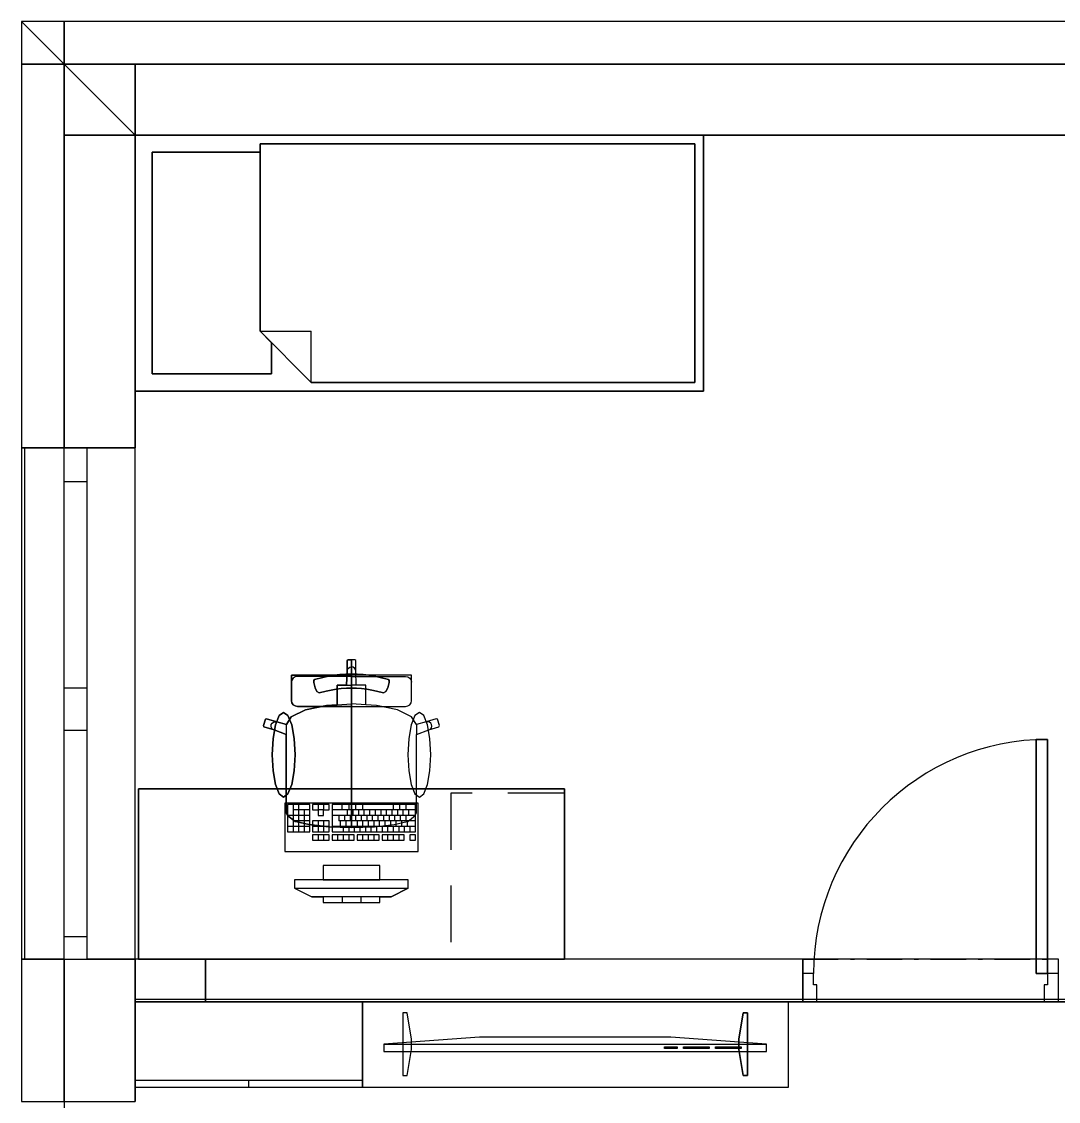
# Model space of a CAD drawing. Header units: millimetres. Extents: x 708 to 14408, y 354 to 8005.
# Drawn here: x 708 to 4358, y 4205 to 8005 of the extents above; entities that cross this region are included whole.
import ezdxf

# ---------------------------------------------------------------- set-up
doc = ezdxf.new("R2010")
doc.units = ezdxf.units.MM
doc.set_wipeout_variables(frame=1)
for name, pattern in [('Bodkočiarkovaná M', [225, 125, -42.5, 15, -42.5]), ('Wipeout_Contour', [1000, 0, -1000]), ('Čiarkovaná', [325, 200, -125])]:
    doc.linetypes.add(name, pattern=pattern)
for name, color, linetype in [('Interiér - nábytok', 252, 'Continuous'), ('Konstrukce – Dělicí čáry vrstev', 252, 'Continuous'), ('Konštrukcie - vodorovné nosné', 252, 'Continuous'), ('Konštrukcie - zvislé nosné', 252, 'Continuous'), ('Otvory – Dveře', 252, 'Continuous'), ('Otvory – Okna', 252, 'Continuous'), ('Výplně - Povrchové', 252, 'Continuous'), ('Výplně – Řezové', 252, 'Continuous'), ('zaklady', 252, 'Continuous')]:
    doc.layers.add(name, color=color, linetype=linetype)

msp = doc.modelspace()

# ---------------------------------------------------------------- linework, layer by layer
at = {"color": 252}
for p, q in [((857.8, 7854.7), (707.8, 8004.7)), ((707.8, 8004.7), (707.8, 7854.7)), ((857.8, 8004.7), (707.8, 8004.7)), ((707.8, 8004.7), (857.8, 7854.7)), ((6407.4, 8004.7), (857.8, 8004.7)), ((857.8, 8004.7), (857.8, 7854.7)), ((857.8, 7854.7), (857.8, 8004.7)), ((707.8, 7854.7), (857.8, 7854.7)), ((857.8, 7854.7), (707.8, 7854.7)), ((707.8, 7854.7), (707.8, 6504.7)), ((1107.8, 7604.7), (857.8, 7854.7)), ((857.8, 7854.7), (857.8, 7604.7)), ((857.8, 7854.7), (6407.4, 7854.7)), ((1107.8, 7854.7), (857.8, 7854.7)), ((857.8, 7854.7), (1107.8, 7604.7)), ((857.8, 6504.7), (857.8, 7854.7)), ((6407.4, 7854.7), (1107.8, 7854.7)), ((1107.8, 7854.7), (1107.8, 7604.7)), ((1107.8, 7604.7), (1107.8, 7854.7)), ((857.8, 7604.7), (1107.8, 7604.7)), ((857.8, 7604.7), (857.8, 6504.7)), ((1107.8, 7604.7), (857.8, 7604.7)), ((3107.8, 7604.7), (1107.8, 7604.7)), ((1107.8, 7604.7), (1107.8, 6704.7)), ((1107.8, 7604.7), (6407.4, 7604.7)), ((1107.8, 6504.7), (1107.8, 7604.7)), ((3107.8, 6704.7), (3107.8, 7604.7)), ((3077.8, 7574.7), (1547.8, 7574.7)), ((1547.8, 7574.7), (1547.8, 6914.7)), ((3077.8, 6734.7), (3077.8, 7574.7)), ((1547.8, 7544.7), (1167.8, 7544.7)), ((1167.8, 7544.7), (1167.8, 6764.7)), ((1547.8, 6914.7), (1547.8, 7544.7)), ((1587.8, 6874.7), (1547.8, 6914.7)), ((1547.8, 6914.7), (1727.8, 6734.7)), ((1587.8, 6764.7), (1587.8, 6874.7)), ((1167.8, 6764.7), (1587.8, 6764.7)), ((1727.8, 6734.7), (3077.8, 6734.7)), ((1107.8, 6704.7), (3107.8, 6704.7)), ((707.8, 6504.7), (857.8, 6504.7)), ((1107.8, 6504.7), (707.8, 6504.7)), ((707.8, 6504.7), (707.8, 4704.7)), ((857.8, 6504.7), (857.8, 4704.7)), ((937.8, 6504.7), (857.8, 6504.7)), ((857.8, 6504.7), (1107.8, 6504.7)), ((937.8, 4704.7), (937.8, 6504.7)), ((1107.8, 4704.7), (1107.8, 6504.7)), ((1857, 5758.8), (1854, 5755.8)), ((1854, 5755.8), (1854, 5718.9)), ((1869.1, 5758.8), (1857, 5758.8)), ((1881.2, 5758.8), (1869.1, 5758.8)), ((1869.1, 5758.8), (1869.1, 5168.8)), ((1869.1, 5168.8), (1869.1, 5758.8)), ((1884.2, 5755.8), (1881.2, 5758.8)), ((1884.2, 5718.9), (1884.2, 5755.8)), ((1869.1, 5704.4), (1657.8, 5704.4)), ((1657.8, 5704.4), (1657.8, 5694.7)), ((1788.3, 5701.3), (1768.5, 5697)), ((1808.4, 5704.7), (1788.3, 5701.3)), ((1828.5, 5707.1), (1808.4, 5704.7)), ((1848.8, 5708.5), (1828.5, 5707.1)), ((1869.1, 5709), (1848.8, 5708.5)), ((1854, 5718.9), (1852.2, 5669.1)), ((1889.4, 5708.5), (1869.1, 5709)), ((2080.4, 5704.4), (1869.1, 5704.4)), ((1869.1, 5704.4), (1869.1, 5594.7)), ((1869.1, 5594.7), (1869.1, 5704.4)), ((1886, 5669.1), (1884.2, 5718.9)), ((1909.7, 5707.1), (1889.4, 5708.5)), ((1929.9, 5704.7), (1909.7, 5707.1)), ((1949.9, 5701.3), (1929.9, 5704.7)), ((1969.7, 5697), (1949.9, 5701.3)), ((2080.4, 5694.7), (2080.4, 5704.4)), ((1657.8, 5694.7), (1657.8, 5690.2)), ((1657.8, 5690.2), (1657.8, 5680)), ((1657.8, 5680), (1657.8, 5675.4)), ((1657.8, 5675.4), (1657.8, 5662.2)), ((1657.8, 5662.2), (1657.8, 5629.9)), ((1739.1, 5689.9), (1736.4, 5686.3)), ((1736.4, 5686.3), (1736.6, 5679.1)), ((1736.6, 5679.1), (1741.4, 5659.7)), ((1768.5, 5697), (1739.1, 5689.9)), ((1852.2, 5669.1), (1818.8, 5669.1)), ((1818.8, 5669.1), (1818.8, 5639.2)), ((1919.4, 5669.1), (1886, 5669.1)), ((1919.4, 5639.2), (1919.4, 5669.1)), ((1999.1, 5689.9), (1969.7, 5697)), ((1996.8, 5659.7), (2001.6, 5679.1)), ((2001.8, 5686.3), (1999.1, 5689.9)), ((2001.6, 5679.1), (2001.8, 5686.3)), ((2080.4, 5690.2), (2080.4, 5694.7)), ((2080.4, 5680), (2080.4, 5690.2)), ((2080.4, 5675.4), (2080.4, 5680)), ((2080.4, 5662.2), (2080.4, 5675.4)), ((2080.4, 5629.9), (2080.4, 5662.2)), ((1657.8, 5629.9), (1657.8, 5619.2)), ((1741.4, 5659.7), (1747.6, 5646.7)), ((1747.6, 5646.7), (1755.9, 5642.7)), ((1755.9, 5642.7), (1780.4, 5648.6)), ((1780.4, 5648.6), (1797.9, 5652.3)), ((1797.9, 5652.3), (1815.5, 5655.3)), ((1815.5, 5655.3), (1833.3, 5657.4)), ((1818.8, 5639.2), (1818.8, 5600.5)), ((1833.3, 5657.4), (1851.2, 5658.7)), ((1851.2, 5658.7), (1869.1, 5659.1)), ((1869.1, 5659.1), (1887, 5658.7)), ((1887, 5658.7), (1904.9, 5657.4)), ((1904.9, 5657.4), (1922.7, 5655.3)), ((1919.4, 5600.5), (1919.4, 5639.2)), ((1922.7, 5655.3), (1940.3, 5652.3)), ((1940.3, 5652.3), (1957.8, 5648.6)), ((1957.8, 5648.6), (1982.3, 5642.7)), ((1982.3, 5642.7), (1990.6, 5646.7)), ((1990.6, 5646.7), (1996.8, 5659.7)), ((2080.4, 5619.2), (2080.4, 5629.9)), ((1657.8, 5619.2), (1657.8, 5614.7)), ((1657.8, 5614.7), (1659.4, 5607.1)), ((1659.4, 5607.1), (1664, 5600.6)), ((1664, 5600.6), (1670.8, 5596.3)), ((1670.8, 5596.3), (1678.9, 5594.7)), ((1678.9, 5594.7), (1869.1, 5594.7)), ((1781.4, 5598.1), (1707, 5582.2)), ((1818.8, 5600.5), (1781.4, 5598.1)), ((1869.1, 5594.7), (2059.3, 5594.7)), ((1956.8, 5598.1), (1919.4, 5600.5)), ((2031.2, 5582.2), (1956.8, 5598.1)), ((2059.3, 5594.7), (2067.4, 5596.3)), ((2067.4, 5596.3), (2074.2, 5600.6)), ((2074.2, 5600.6), (2078.8, 5607.1)), ((2078.8, 5607.1), (2080.4, 5614.7)), ((2080.4, 5614.7), (2080.4, 5619.2)), ((1566.6, 5549.7), (1559.1, 5527)), ((1570.4, 5551.6), (1566.6, 5549.7)), ((1605.8, 5540.2), (1570.4, 5551.6)), ((1614.7, 5562.4), (1601.6, 5530.1)), ((1630.1, 5573.8), (1614.7, 5562.4)), ((1645.5, 5562.4), (1630.1, 5573.8)), ((1657.3, 5558.4), (1640, 5530.6)), ((1658.6, 5530.1), (1645.5, 5562.4)), ((1707, 5582.2), (1657.3, 5558.4)), ((2080.9, 5558.4), (2031.2, 5582.2)), ((2092.7, 5562.4), (2079.6, 5530.1)), ((2098.3, 5530.6), (2080.9, 5558.4)), ((2108.1, 5573.8), (2092.7, 5562.4)), ((2123.5, 5562.4), (2108.1, 5573.8)), ((2136.6, 5530.1), (2123.5, 5562.4)), ((2167.8, 5551.6), (2132.4, 5540.2)), ((2171.6, 5549.7), (2167.8, 5551.6)), ((2179.1, 5527), (2171.6, 5549.7)), ((1559.1, 5527), (1561, 5523.2)), ((1561, 5523.2), (1596.5, 5511.8)), ((1601.6, 5530.1), (1592.9, 5481.8)), ((1596.5, 5511.8), (1639.8, 5496.1)), ((1640, 5530.6), (1605.8, 5540.2)), ((1667.3, 5481.8), (1658.6, 5530.1)), ((2079.6, 5530.1), (2070.9, 5481.8)), ((2132.4, 5540.2), (2098.3, 5530.6)), ((2098.4, 5496.1), (2141.8, 5511.8)), ((2145.3, 5481.8), (2136.6, 5530.1)), ((2141.8, 5511.8), (2177.2, 5523.2)), ((2177.2, 5523.2), (2179.1, 5527)), ((1592.9, 5481.8), (1589.8, 5424.8)), ((1639.8, 5496.1), (1639.8, 5287)), ((1670.4, 5424.8), (1667.3, 5481.8)), ((2070.9, 5481.8), (2067.9, 5424.8)), ((2098.4, 5287), (2098.4, 5496.1)), ((2148.4, 5424.8), (2145.3, 5481.8)), ((4319.8, 5478.7), (4279.8, 5478.7)), ((4279.8, 5478.7), (4279.8, 4654.7)), ((4319.8, 4654.7), (4319.8, 5478.7)), ((1589.8, 5424.8), (1592.9, 5367.8)), ((1667.3, 5367.8), (1670.4, 5424.8)), ((2067.9, 5424.8), (2070.9, 5367.8)), ((2145.3, 5367.8), (2148.4, 5424.8)), ((1592.9, 5367.8), (1601.6, 5319.4)), ((1658.6, 5319.4), (1667.3, 5367.8)), ((2070.9, 5367.8), (2079.6, 5319.4)), ((2136.6, 5319.4), (2145.3, 5367.8)), ((2619.1, 5304.7), (1119.1, 5304.7)), ((1119.1, 5304.7), (1119.1, 4704.7)), ((1601.6, 5319.4), (1614.7, 5287.1)), ((1614.7, 5287.1), (1630.1, 5275.8)), ((1630.1, 5275.8), (1645.5, 5287.1)), ((1639.8, 5287), (1639.8, 5250.9)), ((1645.5, 5287.1), (1658.6, 5319.4)), ((2079.6, 5319.4), (2092.7, 5287.1)), ((2092.7, 5287.1), (2108.1, 5275.8)), ((2098.4, 5250.9), (2098.4, 5287)), ((2108.1, 5275.8), (2123.5, 5287.1)), ((2123.5, 5287.1), (2136.6, 5319.4)), ((2619.1, 4704.7), (2619.1, 5304.7)), ((2104.1, 5254.7), (1634.1, 5254.7)), ((1634.1, 5254.7), (1634.1, 5084.7)), ((1639.8, 5250.9), (1639.8, 5219.9)), ((2098.4, 5219.9), (2098.4, 5250.9)), ((2104.1, 5084.7), (2104.1, 5254.7)), ((1639.8, 5219.9), (1644.4, 5211.3)), ((1644.4, 5211.3), (1671.2, 5190.1)), ((2067, 5190.1), (2093.8, 5211.3)), ((2093.8, 5211.3), (2098.4, 5219.9)), ((1671.2, 5190.1), (1673.3, 5189.2)), ((1673.3, 5189.2), (1719.3, 5178.6)), ((1719.3, 5178.6), (1788, 5171.4)), ((1788, 5171.4), (1789.1, 5171.3)), ((1789.1, 5171.3), (1869.1, 5168.8)), ((1869.1, 5168.8), (1949.1, 5171.3)), ((1949.1, 5171.3), (1950.2, 5171.4)), ((1950.2, 5171.4), (2019, 5178.6)), ((2019, 5178.6), (2064.9, 5189.2)), ((2064.9, 5189.2), (2067, 5190.1)), ((1634.1, 5084.7), (2104.1, 5084.7)), ((1969.1, 5034.7), (1769.1, 5034.7)), ((1769.1, 5034.7), (1769.1, 4984.7)), ((1969.1, 4984.7), (1969.1, 5034.7)), ((1769.1, 4984.7), (1669.1, 4984.7)), ((1669.1, 4984.7), (1669.1, 4954.7)), ((2069.1, 4984.7), (1969.1, 4984.7)), ((2069.1, 4954.7), (2069.1, 4984.7)), ((1669.1, 4954.7), (1729.1, 4924.7)), ((2009.1, 4924.7), (2069.1, 4954.7)), ((1729.1, 4924.7), (1769.1, 4924.7)), ((1769.1, 4924.7), (1769.1, 4904.7)), ((1769.1, 4904.7), (1969.1, 4904.7)), ((1969.1, 4904.7), (1969.1, 4924.7)), ((1969.1, 4924.7), (2009.1, 4924.7)), ((857.8, 4704.7), (707.8, 4704.7)), ((707.8, 4704.7), (707.8, 4204.7)), ((707.8, 4704.7), (1107.8, 4704.7)), ((857.8, 4704.7), (937.8, 4704.7)), ((857.8, 4204.7), (857.8, 4704.7)), ((857.8, 4704.7), (857.8, 4204.7)), ((1107.8, 4704.7), (857.8, 4704.7)), ((1107.8, 4204.7), (1107.8, 4704.7)), ((1355.8, 4704.7), (1107.8, 4704.7)), ((1107.8, 4704.7), (1107.8, 4554.7)), ((1119.1, 4704.7), (2619.1, 4704.7)), ((1355.8, 4704.7), (1355.8, 4554.7)), ((3457.8, 4704.7), (1355.8, 4704.7)), ((1355.8, 4554.7), (1355.8, 4704.7)), ((3457.8, 4554.7), (3457.8, 4704.7)), ((4357.8, 4704.7), (3457.8, 4704.7)), ((3457.8, 4704.7), (3457.8, 4554.7)), ((4357.8, 4554.7), (4357.8, 4704.7)), ((3495.8, 4654.7), (3457.8, 4654.7)), ((3457.8, 4654.7), (3457.8, 4554.7)), ((3495.8, 4614.7), (3495.8, 4654.7)), ((4279.8, 4654.7), (4319.8, 4654.7)), ((4357.8, 4654.7), (4319.8, 4654.7)), ((4319.8, 4654.7), (4319.8, 4614.7)), ((4357.8, 4554.7), (4357.8, 4654.7)), ((3507.8, 4614.7), (3495.8, 4614.7)), ((3507.8, 4554.7), (3507.8, 4614.7)), ((4319.8, 4614.7), (4307.8, 4614.7)), ((4307.8, 4614.7), (4307.8, 4554.7)), ((1907.8, 4554.7), (1107.8, 4554.7)), ((1107.8, 4554.7), (1107.8, 4254.7)), ((1107.8, 4554.7), (1355.8, 4554.7)), ((1355.8, 4554.7), (3457.8, 4554.7)), ((3407.8, 4554.7), (1907.8, 4554.7)), ((1907.8, 4554.7), (1907.8, 4254.7)), ((1907.8, 4254.7), (1907.8, 4554.7)), ((3407.8, 4254.7), (3407.8, 4554.7)), ((3457.8, 4554.7), (4357.8, 4554.7)), ((3457.8, 4554.7), (3507.8, 4554.7)), ((4307.8, 4554.7), (4357.8, 4554.7)), ((2065.2, 4515.9), (2050.2, 4515.9)), ((2050.2, 4515.9), (2050.2, 4295.9)), ((2080.2, 4423.9), (2065.2, 4515.9)), ((3247.9, 4515.9), (3232.9, 4423.9)), ((3262.9, 4515.9), (3247.9, 4515.9)), ((3262.9, 4295.9), (3262.9, 4515.9)), ((2319.7, 4430.9), (1982.9, 4405.9)), ((2080.2, 4387.9), (2080.2, 4423.9)), ((2993.4, 4430.9), (2319.7, 4430.9)), ((3330.2, 4405.9), (2993.4, 4430.9)), ((3232.9, 4423.9), (3232.9, 4387.9)), ((1982.9, 4405.9), (1982.9, 4380.9)), ((1982.9, 4380.9), (3330.2, 4380.9)), ((2065.2, 4295.9), (2080.2, 4387.9)), ((3232.9, 4387.9), (3247.9, 4295.9)), ((3330.2, 4380.9), (3330.2, 4405.9)), ((2050.2, 4295.9), (2065.2, 4295.9)), ((3247.9, 4295.9), (3262.9, 4295.9)), ((1107.8, 4254.7), (1907.8, 4254.7)), ((1907.8, 4254.7), (3407.8, 4254.7)), ((707.8, 4204.7), (857.8, 4204.7)), ((857.8, 4204.7), (1107.8, 4204.7))]:
    msp.add_line(p, q, dxfattribs=at)
at = {"layer": 'Interiér - nábytok', "color": 252, "linetype": 'Continuous'}
for p, q in [((1107.8, 6704.7), (1107.8, 7604.7)), ((1107.8, 7604.7), (3107.8, 7604.7)), ((3107.8, 7604.7), (3107.8, 6704.7)), ((1547.8, 6914.7), (1547.8, 7574.7)), ((1547.8, 7574.7), (3077.8, 7574.7)), ((3077.8, 7574.7), (3077.8, 6734.7)), ((1167.8, 6764.7), (1167.8, 7544.7)), ((1167.8, 7544.7), (1547.8, 7544.7)), ((1547.8, 7544.7), (1547.8, 6914.7)), ((1547.8, 6914.7), (1587.8, 6874.7)), ((1727.8, 6734.7), (1547.8, 6914.7)), ((1547.8, 6914.7), (1727.8, 6914.7)), ((1727.8, 6734.7), (1727.8, 6914.7)), ((1587.8, 6874.7), (1587.8, 6764.7)), ((1587.8, 6764.7), (1167.8, 6764.7)), ((3077.8, 6734.7), (1727.8, 6734.7)), ((3107.8, 6704.7), (1107.8, 6704.7)), ((1854, 5755.8), (1857, 5758.8)), ((1854, 5718.9), (1854, 5755.8)), ((1857, 5758.8), (1869.1, 5758.8)), ((1881.2, 5758.8), (1869.1, 5758.8)), ((1884.2, 5755.8), (1881.2, 5758.8)), ((1884.2, 5718.9), (1884.2, 5755.8)), ((1657.8, 5694.7), (1657.8, 5704.4)), ((1657.8, 5704.4), (1869.1, 5704.4)), ((1768.5, 5697), (1788.3, 5701.3)), ((1788.3, 5701.3), (1808.4, 5704.7)), ((1808.4, 5704.7), (1828.5, 5707.1)), ((1828.5, 5707.1), (1848.8, 5708.5)), ((1848.8, 5708.5), (1869.1, 5709)), ((1852.2, 5669.1), (1854, 5718.9)), ((1854, 5718.9), (1855.2, 5724.7)), ((1855.2, 5724.7), (1858.4, 5729.5)), ((1858.4, 5729.5), (1863.3, 5732.8)), ((1863.3, 5732.8), (1869.1, 5733.9)), ((1874.9, 5732.8), (1869.1, 5733.9)), ((1869.1, 5709), (1889.4, 5708.5)), ((2080.4, 5704.4), (1869.1, 5704.4)), ((1879.8, 5729.5), (1874.9, 5732.8)), ((1883.1, 5724.7), (1879.8, 5729.5)), ((1884.2, 5718.9), (1883.1, 5724.7)), ((1886, 5669.1), (1884.2, 5718.9)), ((1889.4, 5708.5), (1909.7, 5707.1)), ((1909.7, 5707.1), (1929.9, 5704.7)), ((1929.9, 5704.7), (1949.9, 5701.3)), ((1949.9, 5701.3), (1969.7, 5697)), ((2080.4, 5694.7), (2080.4, 5704.4)), ((1657.8, 5690.2), (1657.8, 5694.7)), ((1657.8, 5680), (1657.8, 5690.2)), ((1659.4, 5687.6), (1657.8, 5680)), ((1657.8, 5675.4), (1657.8, 5680)), ((1657.8, 5662.2), (1657.8, 5675.4)), ((1657.8, 5629.9), (1657.8, 5662.2)), ((1664, 5694.1), (1659.4, 5687.6)), ((1670.8, 5698.4), (1664, 5694.1)), ((1678.9, 5699.9), (1670.8, 5698.4)), ((1869.1, 5699.9), (1678.9, 5699.9)), ((1736.4, 5686.3), (1739.1, 5689.9)), ((1736.6, 5679.1), (1736.4, 5686.3)), ((1741.4, 5659.7), (1736.6, 5679.1)), ((1739.1, 5689.9), (1768.5, 5697)), ((1818.8, 5639.2), (1818.8, 5669.1)), ((1818.8, 5669.1), (1852.2, 5669.1)), ((1852.2, 5669.1), (1869.1, 5669.1)), ((1869.1, 5699.9), (2059.3, 5699.9)), ((1886, 5669.1), (1869.1, 5669.1)), ((1919.4, 5669.1), (1886, 5669.1)), ((1919.4, 5639.2), (1919.4, 5669.1)), ((1969.7, 5697), (1999.1, 5689.9)), ((2001.6, 5679.1), (1996.8, 5659.7)), ((1999.1, 5689.9), (2001.8, 5686.3)), ((2001.8, 5686.3), (2001.6, 5679.1)), ((2059.3, 5699.9), (2067.4, 5698.4)), ((2067.4, 5698.4), (2074.2, 5694.1)), ((2074.2, 5694.1), (2078.8, 5687.6)), ((2078.8, 5687.6), (2080.4, 5680)), ((2080.4, 5690.2), (2080.4, 5694.7)), ((2080.4, 5680), (2080.4, 5690.2)), ((2080.4, 5675.4), (2080.4, 5680)), ((2080.4, 5662.2), (2080.4, 5675.4)), ((2080.4, 5629.9), (2080.4, 5662.2)), ((1657.8, 5619.2), (1657.8, 5629.9)), ((1747.6, 5646.7), (1741.4, 5659.7)), ((1755.9, 5642.7), (1747.6, 5646.7)), ((1780.4, 5648.6), (1755.9, 5642.7)), ((1797.9, 5652.3), (1780.4, 5648.6)), ((1815.5, 5655.3), (1797.9, 5652.3)), ((1833.3, 5657.4), (1815.5, 5655.3)), ((1818.8, 5600.5), (1818.8, 5639.2)), ((1851.2, 5658.7), (1833.3, 5657.4)), ((1869.1, 5659.1), (1851.2, 5658.7)), ((1887, 5658.7), (1869.1, 5659.1)), ((1904.9, 5657.4), (1887, 5658.7)), ((1922.7, 5655.3), (1904.9, 5657.4)), ((1919.4, 5600.5), (1919.4, 5639.2)), ((1940.3, 5652.3), (1922.7, 5655.3)), ((1957.8, 5648.6), (1940.3, 5652.3)), ((1982.3, 5642.7), (1957.8, 5648.6)), ((1990.6, 5646.7), (1982.3, 5642.7)), ((1996.8, 5659.7), (1990.6, 5646.7)), ((2080.4, 5619.2), (2080.4, 5629.9)), ((1657.8, 5614.7), (1657.8, 5619.2)), ((1659.4, 5607.1), (1657.8, 5614.7)), ((1664, 5600.6), (1659.4, 5607.1)), ((1670.8, 5596.3), (1664, 5600.6)), ((1678.9, 5594.7), (1670.8, 5596.3)), ((1869.1, 5594.7), (1678.9, 5594.7)), ((1707, 5582.2), (1781.4, 5598.1)), ((1781.4, 5598.1), (1818.8, 5600.5)), ((1818.8, 5600.5), (1869.1, 5603.7)), ((1919.4, 5600.5), (1869.1, 5603.7)), ((1869.1, 5594.7), (2059.3, 5594.7)), ((1956.8, 5598.1), (1919.4, 5600.5)), ((2031.2, 5582.2), (1956.8, 5598.1)), ((2059.3, 5594.7), (2067.4, 5596.3)), ((2067.4, 5596.3), (2074.2, 5600.6)), ((2074.2, 5600.6), (2078.8, 5607.1)), ((2078.8, 5607.1), (2080.4, 5614.7)), ((2080.4, 5614.7), (2080.4, 5619.2)), ((1559.1, 5527), (1566.6, 5549.7)), ((1566.6, 5549.7), (1570.4, 5551.6)), ((1570.4, 5551.6), (1605.8, 5540.2)), ((1601.6, 5530.1), (1614.7, 5562.4)), ((1614.7, 5562.4), (1630.1, 5573.8)), ((1630.1, 5573.8), (1645.5, 5562.4)), ((1640, 5530.6), (1657.3, 5558.4)), ((1645.5, 5562.4), (1658.6, 5530.1)), ((1657.3, 5558.4), (1707, 5582.2)), ((2080.9, 5558.4), (2031.2, 5582.2)), ((2092.7, 5562.4), (2079.6, 5530.1)), ((2098.3, 5530.6), (2080.9, 5558.4)), ((2108.1, 5573.8), (2092.7, 5562.4)), ((2123.5, 5562.4), (2108.1, 5573.8)), ((2136.6, 5530.1), (2123.5, 5562.4)), ((2167.8, 5551.6), (2132.4, 5540.2)), ((2171.6, 5549.7), (2167.8, 5551.6)), ((2179.1, 5527), (2171.6, 5549.7)), ((1561, 5523.2), (1559.1, 5527)), ((1596.5, 5511.8), (1561, 5523.2)), ((1586.1, 5524.8), (1586.8, 5530.6)), ((1587.7, 5519.2), (1586.1, 5524.8)), ((1586.8, 5530.6), (1589.6, 5535.7)), ((1591.3, 5514.6), (1587.7, 5519.2)), ((1589.6, 5535.7), (1594.3, 5539.3)), ((1596.5, 5511.8), (1591.3, 5514.6)), ((1592.9, 5481.8), (1601.6, 5530.1)), ((1594.3, 5539.3), (1599.9, 5540.9)), ((1639.8, 5496.1), (1596.5, 5511.8)), ((1599.9, 5540.9), (1605.8, 5540.2)), ((1605.8, 5540.2), (1640, 5530.6)), ((1639.8, 5530.4), (1640, 5530.6)), ((1639.8, 5530.4), (1639.8, 5496.1)), ((1658.6, 5530.1), (1667.3, 5481.8)), ((2079.6, 5530.1), (2070.9, 5481.8)), ((2132.4, 5540.2), (2098.3, 5530.6)), ((2098.4, 5530.4), (2098.3, 5530.6)), ((2098.4, 5530.4), (2098.4, 5496.1)), ((2098.4, 5496.1), (2141.8, 5511.8)), ((2138.3, 5540.9), (2132.4, 5540.2)), ((2145.3, 5481.8), (2136.6, 5530.1)), ((2143.9, 5539.3), (2138.3, 5540.9)), ((2141.8, 5511.8), (2177.2, 5523.2)), ((2141.8, 5511.8), (2146.9, 5514.6)), ((2148.6, 5535.7), (2143.9, 5539.3)), ((2146.9, 5514.6), (2150.5, 5519.2)), ((2151.4, 5530.6), (2148.6, 5535.7)), ((2150.5, 5519.2), (2152.1, 5524.8)), ((2152.1, 5524.8), (2151.4, 5530.6)), ((2177.2, 5523.2), (2179.1, 5527)), ((1589.8, 5424.8), (1592.9, 5481.8)), ((1639.8, 5287), (1639.8, 5496.1)), ((1667.3, 5481.8), (1670.4, 5424.8)), ((2070.9, 5481.8), (2067.9, 5424.8)), ((2098.4, 5287), (2098.4, 5496.1)), ((2148.4, 5424.8), (2145.3, 5481.8)), ((1592.9, 5367.8), (1589.8, 5424.8)), ((1670.4, 5424.8), (1667.3, 5367.8)), ((2067.9, 5424.8), (2070.9, 5367.8)), ((2145.3, 5367.8), (2148.4, 5424.8)), ((1601.6, 5319.4), (1592.9, 5367.8)), ((1667.3, 5367.8), (1658.6, 5319.4)), ((2070.9, 5367.8), (2079.6, 5319.4)), ((2136.6, 5319.4), (2145.3, 5367.8)), ((1119.1, 4704.7), (1119.1, 5304.7)), ((1119.1, 5304.7), (2619.1, 5304.7)), ((1614.7, 5287.1), (1601.6, 5319.4)), ((1630.1, 5275.8), (1614.7, 5287.1)), ((1645.5, 5287.1), (1630.1, 5275.8)), ((1639.8, 5250.9), (1639.8, 5287)), ((1658.6, 5319.4), (1645.5, 5287.1)), ((2079.6, 5319.4), (2092.7, 5287.1)), ((2092.7, 5287.1), (2108.1, 5275.8)), ((2098.4, 5250.9), (2098.4, 5287)), ((2108.1, 5275.8), (2123.5, 5287.1)), ((2123.5, 5287.1), (2136.6, 5319.4)), ((2619.1, 5304.7), (2619.1, 4704.7)), ((2104.1, 5254.7), (1634.1, 5254.7)), ((1634.1, 5254.7), (1634.1, 5084.7)), ((1639.8, 5219.9), (1639.8, 5250.9)), ((1722.2, 5249.8), (1643.9, 5249.8)), ((1643.9, 5249.8), (1643.9, 5152.9)), ((1663.5, 5249.8), (1663.5, 5152.9)), ((1683.1, 5249.8), (1683.1, 5152.9)), ((1722.2, 5152.9), (1722.2, 5249.8)), ((1790.8, 5249.8), (1732, 5249.8)), ((1732, 5249.8), (1732, 5230.5)), ((1751.6, 5249.8), (1751.6, 5230.5)), ((1771.2, 5249.8), (1771.2, 5230.5)), ((1790.8, 5230.5), (1790.8, 5249.8)), ((2094.3, 5249.8), (1800.6, 5249.8)), ((1800.6, 5249.8), (1800.6, 5152.9)), ((1834.8, 5249.8), (1834.8, 5230.5)), ((1859.3, 5249.8), (1859.3, 5230.5)), ((1883.8, 5249.8), (1883.8, 5230.5)), ((1908.3, 5249.8), (1908.3, 5230.5)), ((2016, 5249.8), (2016, 5230.5)), ((2038, 5249.8), (2038, 5230.5)), ((2060, 5249.8), (2060, 5230.5)), ((2094.3, 5152.9), (2094.3, 5249.8)), ((2098.4, 5219.9), (2098.4, 5250.9)), ((2104.1, 5084.7), (2104.1, 5254.7)), ((1644.4, 5211.3), (1639.8, 5219.9)), ((1722.2, 5211.1), (1643.9, 5211.1)), ((1671.2, 5190.1), (1644.4, 5211.3)), ((1722.2, 5230.5), (1663.5, 5230.5)), ((1702.6, 5230.5), (1702.6, 5152.9)), ((1732, 5230.5), (1751.6, 5230.5)), ((1751.6, 5230.5), (1751.6, 5211.1)), ((1771.2, 5230.5), (1751.6, 5230.5)), ((1751.6, 5211.1), (1771.2, 5211.1)), ((1771.2, 5211.1), (1771.2, 5230.5)), ((1771.2, 5230.5), (1790.8, 5230.5)), ((2094.3, 5230.5), (1800.6, 5230.5)), ((2094.3, 5211.1), (1800.6, 5211.1)), ((1825, 5211.1), (1825, 5191.7)), ((1844.6, 5211.1), (1844.6, 5191.7)), ((1854.4, 5230.5), (1854.4, 5211.1)), ((1864.2, 5211.1), (1864.2, 5191.7)), ((1874, 5230.5), (1874, 5211.1)), ((1883.8, 5211.1), (1883.8, 5191.7)), ((1893.6, 5230.5), (1893.6, 5211.1)), ((1903.4, 5211.1), (1903.4, 5191.7)), ((1913.2, 5230.5), (1913.2, 5211.1)), ((1923, 5211.1), (1923, 5191.7)), ((1932.8, 5230.5), (1932.8, 5211.1)), ((1942.5, 5211.1), (1942.5, 5191.7)), ((1952.3, 5230.5), (1952.3, 5211.1)), ((1962.1, 5211.1), (1962.1, 5191.7)), ((1971.9, 5230.5), (1971.9, 5211.1)), ((1981.7, 5211.1), (1981.7, 5191.7)), ((1991.5, 5230.5), (1991.5, 5211.1)), ((2001.3, 5211.1), (2001.3, 5191.7)), ((2011.1, 5230.5), (2011.1, 5211.1)), ((2020.9, 5211.1), (2020.9, 5191.7)), ((2030.7, 5230.5), (2030.7, 5211.1)), ((2040.5, 5211.1), (2040.5, 5191.7)), ((2050.3, 5230.5), (2050.3, 5211.1)), ((2060, 5211.1), (2060, 5191.7)), ((2067, 5190.1), (2093.8, 5211.3)), ((2069.8, 5230.5), (2069.8, 5211.1)), ((2093.8, 5211.3), (2098.4, 5219.9)), ((1722.2, 5172.3), (1643.9, 5172.3)), ((1722.2, 5191.7), (1663.5, 5191.7)), ((1673.3, 5189.2), (1671.2, 5190.1)), ((1719.3, 5178.6), (1673.3, 5189.2)), ((1788, 5171.4), (1719.3, 5178.6)), ((1790.8, 5191.7), (1732, 5191.7)), ((1732, 5191.7), (1732, 5152.9)), ((1790.8, 5172.3), (1732, 5172.3)), ((1751.6, 5191.7), (1751.6, 5152.9)), ((1771.2, 5191.7), (1771.2, 5152.9)), ((1789.1, 5171.3), (1788, 5171.4)), ((1869.1, 5168.8), (1789.1, 5171.3)), ((1790.8, 5152.9), (1790.8, 5191.7)), ((2094.3, 5172.3), (1800.6, 5172.3)), ((2094.3, 5191.7), (1825, 5191.7)), ((1829.9, 5191.7), (1829.9, 5172.3)), ((1839.7, 5172.3), (1839.7, 5152.9)), ((1849.5, 5191.7), (1849.5, 5172.3)), ((1859.3, 5172.3), (1859.3, 5152.9)), ((1869.1, 5191.7), (1869.1, 5172.3)), ((1869.1, 5168.8), (1949.1, 5171.3)), ((1878.9, 5172.3), (1878.9, 5152.9)), ((1888.7, 5191.7), (1888.7, 5172.3)), ((1898.5, 5172.3), (1898.5, 5152.9)), ((1908.3, 5191.7), (1908.3, 5172.3)), ((1918.1, 5172.3), (1918.1, 5152.9)), ((1927.9, 5191.7), (1927.9, 5172.3)), ((1937.6, 5172.3), (1937.6, 5152.9)), ((1947.4, 5191.7), (1947.4, 5172.3)), ((1949.1, 5171.3), (1950.2, 5171.4)), ((1950.2, 5171.4), (2019, 5178.6)), ((1957.2, 5172.3), (1957.2, 5152.9)), ((1967, 5191.7), (1967, 5172.3)), ((1976.8, 5172.3), (1976.8, 5152.9)), ((1986.6, 5191.7), (1986.6, 5172.3)), ((1996.4, 5172.3), (1996.4, 5152.9)), ((2006.2, 5191.7), (2006.2, 5172.3)), ((2016, 5172.3), (2016, 5152.9)), ((2019, 5178.6), (2064.9, 5189.2)), ((2025.8, 5191.7), (2025.8, 5172.3)), ((2035.6, 5172.3), (2035.6, 5152.9)), ((2045.4, 5191.7), (2045.4, 5172.3)), ((2055.1, 5172.3), (2055.1, 5152.9)), ((2064.9, 5191.7), (2064.9, 5172.3)), ((2064.9, 5189.2), (2067, 5190.1)), ((2074.7, 5172.3), (2074.7, 5152.9)), ((1643.9, 5152.9), (1722.2, 5152.9)), ((1732, 5152.9), (1790.8, 5152.9)), ((1790.8, 5143.2), (1732, 5143.2)), ((1732, 5143.2), (1732, 5123.8)), ((1751.6, 5143.2), (1751.6, 5123.8)), ((1771.2, 5143.2), (1771.2, 5123.8)), ((1790.8, 5123.8), (1790.8, 5143.2)), ((1800.6, 5152.9), (2094.3, 5152.9)), ((1878.9, 5143.2), (1800.6, 5143.2)), ((1800.6, 5143.2), (1800.6, 5123.8)), ((1820.1, 5143.2), (1820.1, 5123.8)), ((1839.7, 5143.2), (1839.7, 5123.8)), ((1859.3, 5143.2), (1859.3, 5123.8)), ((1878.9, 5123.8), (1878.9, 5143.2)), ((1967, 5143.2), (1888.7, 5143.2)), ((1888.7, 5143.2), (1888.7, 5123.8)), ((1908.3, 5143.2), (1908.3, 5123.8)), ((1927.9, 5143.2), (1927.9, 5123.8)), ((1947.4, 5143.2), (1947.4, 5123.8)), ((1967, 5123.8), (1967, 5143.2)), ((2055.1, 5143.2), (1976.8, 5143.2)), ((1976.8, 5143.2), (1976.8, 5123.8)), ((1996.4, 5143.2), (1996.4, 5123.8)), ((2016, 5143.2), (2016, 5123.8)), ((2035.6, 5143.2), (2035.6, 5123.8)), ((2055.1, 5123.8), (2055.1, 5143.2)), ((2094.3, 5143.2), (2074.7, 5143.2)), ((2074.7, 5143.2), (2074.7, 5123.8)), ((2094.3, 5123.8), (2094.3, 5143.2)), ((1732, 5123.8), (1790.8, 5123.8)), ((1800.6, 5123.8), (1878.9, 5123.8)), ((1888.7, 5123.8), (1967, 5123.8)), ((1976.8, 5123.8), (2055.1, 5123.8)), ((2074.7, 5123.8), (2094.3, 5123.8)), ((1634.1, 5084.7), (2104.1, 5084.7)), ((1969.1, 5034.7), (1769.1, 5034.7)), ((1769.1, 5034.7), (1769.1, 4984.7)), ((1969.1, 4984.7), (1969.1, 5034.7)), ((2069.1, 4984.7), (1669.1, 4984.7)), ((1669.1, 4984.7), (1669.1, 4954.7)), ((1769.1, 4984.7), (1969.1, 4984.7)), ((2069.1, 4954.7), (2069.1, 4984.7)), ((1669.1, 4954.7), (2069.1, 4954.7)), ((1669.1, 4954.7), (1729.1, 4924.7)), ((2069.1, 4954.7), (2009.1, 4924.7)), ((2009.1, 4924.7), (1729.1, 4924.7)), ((1969.1, 4924.7), (1769.1, 4924.7)), ((1769.1, 4924.7), (1769.1, 4904.7)), ((1769.1, 4904.7), (1969.1, 4904.7)), ((1835.8, 4924.7), (1835.8, 4904.7)), ((1902.4, 4924.7), (1902.4, 4904.7)), ((1969.1, 4904.7), (1969.1, 4924.7)), ((2619.1, 4704.7), (1119.1, 4704.7)), ((1907.8, 4554.7), (1107.8, 4554.7)), ((1107.8, 4554.7), (1107.8, 4254.7)), ((3407.8, 4554.7), (1907.8, 4554.7)), ((1907.8, 4554.7), (1907.8, 4254.7)), ((1907.8, 4254.7), (1907.8, 4554.7)), ((3407.8, 4254.7), (3407.8, 4554.7)), ((2065.2, 4515.9), (2050.2, 4515.9)), ((2050.2, 4515.9), (2050.2, 4295.9)), ((2080.2, 4423.9), (2065.2, 4515.9)), ((3232.9, 4423.9), (3247.9, 4515.9)), ((3247.9, 4515.9), (3262.9, 4515.9)), ((3262.9, 4515.9), (3262.9, 4295.9)), ((2319.7, 4430.9), (1982.9, 4405.9)), ((2080.2, 4387.9), (2080.2, 4423.9)), ((2993.4, 4430.9), (2319.7, 4430.9)), ((3330.2, 4405.9), (2993.4, 4430.9)), ((3232.9, 4387.9), (3232.9, 4423.9)), ((1982.9, 4405.9), (1982.9, 4380.9)), ((1982.9, 4405.9), (3330.2, 4405.9)), ((1982.9, 4380.9), (3330.2, 4380.9)), ((2065.2, 4295.9), (2080.2, 4387.9)), ((2970.9, 4390.9), (2970.9, 4397.1)), ((2970.9, 4397.1), (3015.8, 4397.1)), ((3015.8, 4390.9), (2970.9, 4390.9)), ((3015.8, 4397.1), (3015.8, 4390.9)), ((3038.3, 4390.9), (3038.3, 4397.1)), ((3038.3, 4397.1), (3128.1, 4397.1)), ((3128.1, 4390.9), (3038.3, 4390.9)), ((3128.1, 4397.1), (3128.1, 4390.9)), ((3150.6, 4390.9), (3150.6, 4397.1)), ((3150.6, 4397.1), (3240.4, 4397.1)), ((3240.4, 4390.9), (3150.6, 4390.9)), ((3247.9, 4295.9), (3232.9, 4387.9)), ((3240.4, 4397.1), (3240.4, 4390.9)), ((3330.2, 4380.9), (3330.2, 4405.9)), ((2050.2, 4295.9), (2065.2, 4295.9)), ((3262.9, 4295.9), (3247.9, 4295.9)), ((1107.8, 4279.7), (1907.8, 4279.7)), ((1107.8, 4254.7), (1107.8, 4279.7)), ((1507.8, 4254.7), (1507.8, 4279.7)), ((1107.8, 4254.7), (1907.8, 4254.7)), ((1907.8, 4254.7), (3407.8, 4254.7))]:
    msp.add_line(p, q, dxfattribs=at)
at = {"layer": 'Interiér - nábytok', "color": 252, "linetype": 'Čiarkovaná'}
for p, q in [((2619.1, 5289.7), (2219.1, 5289.7)), ((2219.1, 5289.7), (2219.1, 4704.7))]:
    msp.add_line(p, q, dxfattribs=at)
at = {"layer": 'Konstrukce – Dělicí čáry vrstev', "color": 252, "linetype": 'Continuous'}
for p, q in [((857.8, 7854.7), (857.8, 7604.7)), ((1107.8, 7854.7), (857.8, 7854.7)), ((857.8, 7854.7), (857.8, 7604.7)), ((6407.4, 7854.7), (1107.8, 7854.7)), ((857.8, 7604.7), (857.8, 6504.7)), ((857.8, 4704.7), (857.8, 4204.7))]:
    msp.add_line(p, q, dxfattribs=at)
at = {"layer": 'Konštrukcie - vodorovné nosné', "color": 252, "linetype": 'Continuous'}
for p, q in [((14257.8, 7854.7), (857.8, 7854.7)), ((857.8, 7854.7), (857.8, 554.7)), ((4957.8, 7604.7), (1107.8, 7604.7)), ((1107.8, 7604.7), (1107.8, 6504.7)), ((1107.8, 6504.7), (937.8, 6504.7)), ((937.8, 6504.7), (937.8, 4704.7)), ((937.8, 4704.7), (1107.8, 4704.7)), ((1107.8, 4704.7), (1107.8, 4564.7)), ((1107.8, 4564.7), (4957.8, 4564.7)), ((7497.8, 4554.7), (1107.8, 4554.7)), ((1107.8, 4554.7), (1107.8, 4204.7))]:
    msp.add_line(p, q, dxfattribs=at)
at = {"layer": 'Konštrukcie - zvislé nosné', "color": 252, "linetype": 'Continuous'}
for p, q in [((707.8, 8004.7), (707.8, 7854.7)), ((6407.4, 8004.7), (707.8, 8004.7)), ((707.8, 7854.7), (707.8, 6504.7)), ((1107.8, 7604.7), (6407.4, 7604.7)), ((1107.8, 6504.7), (1107.8, 7604.7)), ((707.8, 6504.7), (857.8, 6504.7)), ((857.8, 6504.7), (937.8, 6504.7)), ((937.8, 6504.7), (1107.8, 6504.7)), ((707.8, 4704.7), (857.8, 4704.7)), ((707.8, 4704.7), (707.8, 4204.7)), ((857.8, 4704.7), (937.8, 4704.7)), ((937.8, 4704.7), (1107.8, 4704.7)), ((1107.8, 4204.7), (1107.8, 4704.7)), ((1355.8, 4704.7), (1107.8, 4704.7)), ((1107.8, 4704.7), (1107.8, 4554.7)), ((3457.8, 4704.7), (1355.8, 4704.7)), ((3457.8, 4654.7), (3457.8, 4704.7)), ((4357.8, 4654.7), (4357.8, 4704.7)), ((3457.8, 4554.7), (3457.8, 4654.7)), ((4357.8, 4554.7), (4357.8, 4654.7)), ((1107.8, 4554.7), (1355.8, 4554.7)), ((1355.8, 4554.7), (3457.8, 4554.7)), ((4357.8, 4554.7), (4957.8, 4554.7))]:
    msp.add_line(p, q, dxfattribs=at)
at = {"layer": 'Otvory – Dveře', "color": 252, "linetype": 'Continuous'}
for p, q in [((4279.8, 4654.7), (4279.8, 5478.7)), ((4279.8, 5478.7), (4319.8, 5478.7)), ((4319.8, 5478.7), (4319.8, 4654.7)), ((3457.8, 4654.7), (3457.8, 4704.7)), ((4357.8, 4654.7), (4357.8, 4704.7)), ((3495.8, 4654.7), (3457.8, 4654.7)), ((3457.8, 4654.7), (3457.8, 4554.7)), ((3457.8, 4554.7), (3457.8, 4654.7)), ((3457.8, 4554.7), (3457.8, 4654.7)), ((3495.8, 4614.7), (3495.8, 4654.7)), ((4319.8, 4654.7), (4279.8, 4654.7)), ((4357.8, 4654.7), (4319.8, 4654.7)), ((4319.8, 4654.7), (4319.8, 4614.7)), ((4357.8, 4554.7), (4357.8, 4654.7)), ((4357.8, 4554.7), (4357.8, 4654.7)), ((4357.8, 4554.7), (4357.8, 4654.7)), ((3507.8, 4614.7), (3495.8, 4614.7)), ((3507.8, 4554.7), (3507.8, 4614.7)), ((4319.8, 4614.7), (4307.8, 4614.7)), ((4307.8, 4614.7), (4307.8, 4554.7)), ((3457.8, 4554.7), (3507.8, 4554.7)), ((4307.8, 4554.7), (4357.8, 4554.7))]:
    msp.add_line(p, q, dxfattribs=at)
at = {"layer": 'Otvory – Dveře', "color": 252, "linetype": 'Bodkočiarkovaná M'}
for p, q in [((3457.8, 4704.7), (4357.8, 4704.7)), ((3457.8, 4554.7), (4357.8, 4554.7))]:
    msp.add_line(p, q, dxfattribs=at)
at = {"layer": 'Otvory – Dveře', "color": 252, "linetype": 'Continuous'}
msp.add_arc((4319.8, 4654.7), 824, 90, 180, dxfattribs=at)
at = {"layer": 'Otvory – Okna', "color": 252, "linetype": 'Continuous'}
for p, q in [((707.8, 6504.7), (707.8, 4704.7)), ((717.8, 6504.7), (717.8, 4704.7))]:
    msp.add_line(p, q, dxfattribs=at)
at = {"layer": 'zaklady', "color": 252, "linetype": 'Continuous'}
for p, q in [((857.8, 6504.7), (857.8, 4704.7)), ((937.8, 6504.7), (857.8, 6504.7)), ((937.8, 4704.7), (937.8, 6504.7)), ((857.8, 4704.7), (937.8, 4704.7))]:
    msp.add_line(p, q, dxfattribs=at)

# ---------------------------------------------------------------- next in the draw order: wipeouts: each hides what was drawn before it
at = {"color": 252, "linetype": 'Wipeout_Contour', "ltscale": 62144.698504}
msp.add_wipeout([(937.8, 6504.7), (857.8, 6504.7), (857.8, 6384.7), (937.8, 6384.7)], dxfattribs=at).dxf.layer = 'Výplně – Řezové'
at = {"color": 252, "linetype": 'Wipeout_Contour', "ltscale": 59025.208198}
msp.add_wipeout([(857.8, 5564.7), (937.8, 5564.7), (937.8, 5659.7), (857.8, 5659.7)], dxfattribs=at).dxf.layer = 'Výplně – Řezové'
at = {"color": 252, "linetype": 'Wipeout_Contour', "ltscale": 55800.470778}
msp.add_wipeout([(857.8, 4704.7), (937.8, 4704.7), (937.8, 4784.7), (857.8, 4784.7)], dxfattribs=at).dxf.layer = 'Výplně – Řezové'

# ---------------------------------------------------------------- next in the draw order: linework, layer by layer
at = {"layer": 'Otvory – Okna', "color": 252, "linetype": 'Continuous'}
for p, q in [((707.8, 6504.7), (857.8, 6504.7)), ((857.8, 6504.7), (937.8, 6504.7)), ((857.8, 6504.7), (937.8, 6504.7)), ((937.8, 6504.7), (1107.8, 6504.7)), ((707.8, 4704.7), (857.8, 4704.7)), ((857.8, 4704.7), (937.8, 4704.7)), ((857.8, 4704.7), (937.8, 4704.7)), ((937.8, 4704.7), (1107.8, 4704.7))]:
    msp.add_line(p, q, dxfattribs=at)

# ---------------------------------------------------------------- next in the draw order: wipeouts: each hides what was drawn before it
at = {"color": 252, "linetype": 'Wipeout_Contour', "ltscale": 60560.798733}
msp.add_wipeout([(937.8, 6384.7), (857.8, 6384.7), (857.8, 5659.7), (937.8, 5659.7)], dxfattribs=at).dxf.layer = 'Výplně - Povrchové'
at = {"color": 252, "linetype": 'Wipeout_Contour', "ltscale": 58745.284094}
msp.add_wipeout([(937.8, 5564.7), (857.8, 5564.7), (857.8, 5509.7), (937.8, 5509.7)], dxfattribs=at).dxf.layer = 'Výplně – Řezové'

# ---------------------------------------------------------------- next in the draw order: linework, layer by layer
at = {"layer": 'Otvory – Okna', "color": 252, "linetype": 'Continuous'}
for p, q in [((857.8, 6384.7), (857.8, 6504.7)), ((937.8, 6504.7), (937.8, 6384.7)), ((937.8, 6384.7), (857.8, 6384.7)), ((857.8, 5659.7), (857.8, 6384.7)), ((937.8, 6384.7), (937.8, 5659.7)), ((857.8, 5564.7), (857.8, 5659.7)), ((857.8, 5659.7), (937.8, 5659.7)), ((937.8, 5659.7), (937.8, 5564.7))]:
    msp.add_line(p, q, dxfattribs=at)

# ---------------------------------------------------------------- next in the draw order: wipeouts: each hides what was drawn before it
at = {"color": 252, "linetype": 'Wipeout_Contour', "ltscale": 57295.5712}
msp.add_wipeout([(937.8, 5509.7), (857.8, 5509.7), (857.8, 4784.7), (937.8, 4784.7)], dxfattribs=at).dxf.layer = 'Výplně - Povrchové'

# ---------------------------------------------------------------- next in the draw order: linework, layer by layer
at = {"layer": 'Otvory – Okna', "color": 252, "linetype": 'Continuous'}
for p, q in [((857.8, 5509.7), (857.8, 5564.7)), ((937.8, 5564.7), (937.8, 5509.7)), ((937.8, 5509.7), (857.8, 5509.7)), ((857.8, 4784.7), (857.8, 5509.7)), ((937.8, 5509.7), (937.8, 4784.7)), ((857.8, 4704.7), (857.8, 4784.7)), ((857.8, 4784.7), (937.8, 4784.7)), ((937.8, 4784.7), (937.8, 4704.7))]:
    msp.add_line(p, q, dxfattribs=at)

doc.saveas('drawing.dxf')
